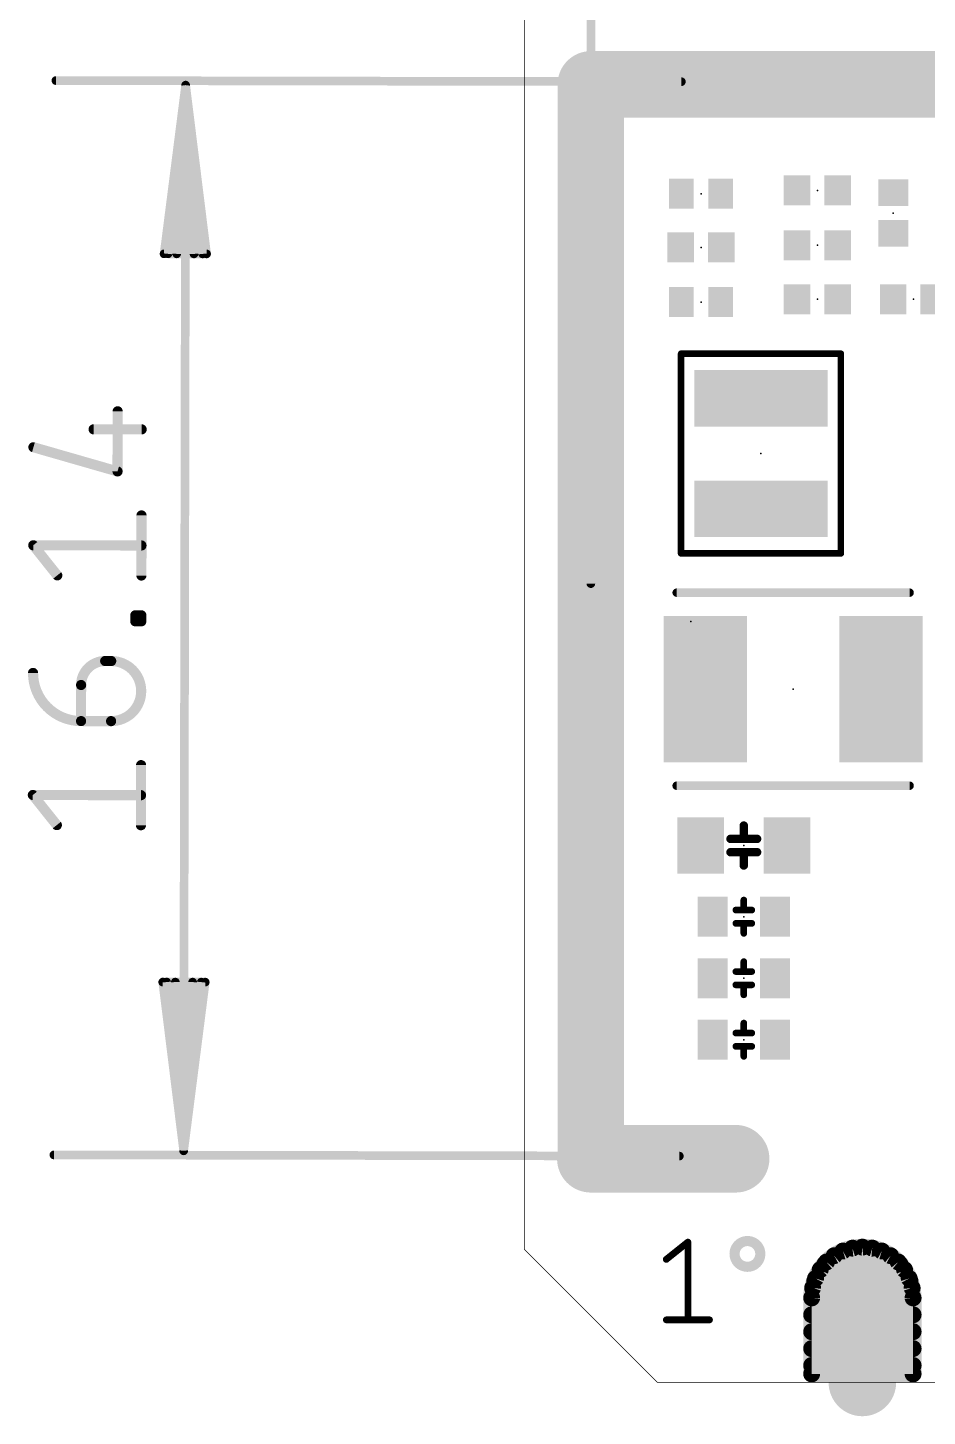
# Model space of a CAD drawing. Extents: x -7.5 to 35, y -0.5 to 35.
# Drawn here: x -7.46 to 6.05, y -0.51 to 20.35 of the extents above; entities that cross this region are included whole.
import ezdxf

# ---------------------------------------------------------------- set-up
doc = ezdxf.new("R2010")
doc.units = 0
for name, color, linetype in [('1', 22, 'CONTINUOUS'), ('17', 110, 'CONTINUOUS'), ('20', 31, 'CONTINUOUS'), ('21', 253, 'CONTINUOUS'), ('23', 53, 'CONTINUOUS'), ('24', 53, 'CONTINUOUS'), ('31', 253, 'CONTINUOUS')]:
    doc.layers.add(name, color=color, linetype=linetype)

# ---------------------------------------------------------------- blocks, each defined once
blk = doc.blocks.new('RECT')
blk.add_solid([(-0.5, -0.5), (0.5, -0.5), (-0.5, 0.5), (0.5, 0.5)])
blk = doc.blocks.new('ROUNDP')
at = {"const_width": 0.5}
blk.add_lwpolyline([(0, -0.25, 1), (0, 0.25, 1), (0, -0.25)], format="xyb", dxfattribs=at)

msp = doc.modelspace()

# ---------------------------------------------------------------- linework, layer by layer
at = {"layer": '1', "const_width": 0.254}
for points in [[(4.7884, 1.974), (4.6567, 1.9036)], [(4.9313, 2.0174), (4.7884, 1.974)], [(5.08, 2.032), (4.9313, 2.0174)], [(5.2287, 2.0174), (5.08, 2.032)], [(5.3716, 1.974), (5.2287, 2.0174)], [(5.5033, 1.9036), (5.3716, 1.974)], [(4.5412, 1.8088), (4.4464, 1.6933)], [(4.5159, 1.778), (5.6441, 1.778)], [(4.6567, 1.9036), (4.5412, 1.8088)], [(5.6188, 1.8088), (5.5033, 1.9036)], [(5.7136, 1.6933), (5.6188, 1.8088)], [(4.376, 1.5616), (4.3326, 1.4187)], [(4.4464, 1.6933), (4.376, 1.5616)], [(5.784, 1.5616), (5.7136, 1.6933)], [(5.8274, 1.4187), (5.784, 1.5616)], [(4.3326, 1.4187), (4.318, 1.27)], [(4.3646, 1.524), (5.7954, 1.524)], [(5.842, 1.27), (5.8274, 1.4187)], [(4.318, 1.27), (4.318, 0.127)], [(4.318, 1.27), (5.842, 1.27)], [(5.842, 0.127), (5.842, 1.27)], [(4.318, 1.016), (5.842, 1.016)], [(4.318, 0.762), (5.842, 0.762)], [(4.318, 0.508), (5.842, 0.508)], [(4.318, 0.254), (5.842, 0.254)], [(4.318, 0.127), (5.842, 0.127)]]:
    msp.add_lwpolyline(points, dxfattribs=at)
at = {"layer": '1', "const_width": 0.127}
for points in [[(4.77, 2.0348, 1), (4.8068, 1.9132)], [(4.8183, 1.918, 1), (4.7585, 2.03)], [(4.9251, 2.0806, 1), (4.9376, 1.9542)], [(4.9498, 1.9566, 1), (4.9129, 2.0781)], [(5.0862, 2.0952, 1), (5.0738, 1.9688)], [(5.0862, 1.9688, 1), (5.0738, 2.0952)], [(5.2471, 2.0781, 1), (5.2102, 1.9566)], [(5.2224, 1.9542, 1), (5.2349, 2.0806)], [(5.4015, 2.03, 1), (5.3417, 1.918)], [(5.3532, 1.9132, 1), (5.39, 2.0348)], [(4.5159, 1.8415, 1), (4.5159, 1.7145)], [(4.5009, 1.8579, 1), (4.5815, 1.7597)], [(4.5903, 1.7685, 1), (4.4921, 1.8491)], [(4.6267, 1.9596, 1), (4.6866, 1.8476)], [(4.6969, 1.8545, 1), (4.6164, 1.9527)], [(5.5436, 1.9527, 1), (5.4631, 1.8545)], [(5.4734, 1.8476, 1), (5.5333, 1.9596)], [(5.6679, 1.8491, 1), (5.5697, 1.7685)], [(5.5785, 1.7597, 1), (5.6591, 1.8579)], [(5.6441, 1.7145, 1), (5.6441, 1.8415)], [(4.4368, 1.5432, 1), (4.3152, 1.58)], [(4.3973, 1.7336, 1), (4.4955, 1.6531)], [(4.5024, 1.6634, 1), (4.3904, 1.7233)], [(5.7696, 1.7233, 1), (5.6576, 1.6634)], [(5.6645, 1.6531, 1), (5.7627, 1.7336)], [(5.8448, 1.58, 1), (5.7232, 1.5432)], [(4.2719, 1.4371, 1), (4.3934, 1.4002)], [(4.3958, 1.4124, 1), (4.2694, 1.4249)], [(4.3646, 1.5875, 1), (4.3646, 1.4605)], [(4.32, 1.5915, 1), (4.432, 1.5317)], [(5.728, 1.5317, 1), (5.84, 1.5915)], [(5.8906, 1.4249, 1), (5.7642, 1.4124)], [(5.7666, 1.4002, 1), (5.8881, 1.4371)], [(5.7954, 1.4605, 1), (5.7954, 1.5875)], [(4.3815, 1.27, 1), (4.2545, 1.27)], [(4.318, 1.3335, 1), (4.318, 1.2065)], [(4.2548, 1.2762, 1), (4.3812, 1.2638)], [(5.9055, 1.27, 1), (5.7785, 1.27)], [(5.7788, 1.2638, 1), (5.9052, 1.2762)], [(5.842, 1.2065, 1), (5.842, 1.3335)], [(4.318, 1.0795, 1), (4.318, 0.9525)], [(5.842, 0.9525, 1), (5.842, 1.0795)], [(4.318, 0.8255, 1), (4.318, 0.6985)], [(5.842, 0.6985, 1), (5.842, 0.8255)], [(4.318, 0.5715, 1), (4.318, 0.4445)], [(5.842, 0.4445, 1), (5.842, 0.5715)], [(4.318, 0.3175, 1), (4.318, 0.1905)], [(4.318, 0.1905, 1), (4.318, 0.0635)], [(5.842, 0.1905, 1), (5.842, 0.3175)], [(5.842, 0.0635, 1), (5.842, 0.1905)], [(4.2545, 0.127, 1), (4.3815, 0.127)], [(5.7785, 0.127, 1), (5.9055, 0.127)]]:
    msp.add_lwpolyline(points, format="xyb", dxfattribs=at)
at = {"layer": '20', "const_width": 0.01}
for points in [[(0, 2), (0, 21.86)], [(0, 2), (2, 0)], [(2, 0), (34, 0)]]:
    msp.add_lwpolyline(points, dxfattribs=at)
at = {"layer": '20', "const_width": 0.005}
for points in [[(0.0018, 2.0018, 1), (-0.0018, 1.9982)], [(-0.0025, 2, 1), (0.0025, 2)], [(2, 0.0025, 1), (2, -0.0025)], [(1.9982, -0.0018, 1), (2.0018, 0.0018)]]:
    msp.add_lwpolyline(points, format="xyb", dxfattribs=at)
at = {"layer": '21'}
for points, const_width in [([(1, 12), (1, 28.45)], 0.13), ([(2.36, 19.54), (-7.0389, 19.5575)], 0.13), ([(-5.089, 19.4888), (-5.413, 16.9544)], 0.13), ([(-5.089, 19.4888), (-5.3537, 16.9543)], 0.13), ([(-5.089, 19.4888), (-5.2237, 16.9541)], 0.13), ([(-5.1188, 3.4788), (-5.089, 19.4888)], 0.13), ([(-4.7745, 16.9533), (-5.089, 19.4888)], 0.13), ([(-4.9637, 16.9536), (-5.089, 19.4888)], 0.13), ([(-4.8337, 16.9534), (-5.089, 19.4888)], 0.13), ([(-5.413, 16.9544), (-4.7745, 16.9533)], 0.13), ([(2.3563, 12.4537), (2.3563, 15.4537)], 0.1), ([(2.3563, 15.4537), (4.7563, 15.4537)], 0.1), ([(4.7563, 15.4537), (4.7563, 12.4537)], 0.1), ([(-6.1123, 13.6855), (-6.1108, 14.5886)], 0.1524), ([(-6.4725, 14.3183), (-5.75, 14.317)], 0.1524), ([(-7.3761, 14.0489), (-6.1123, 13.6855)], 0.1524), ([(-5.7538, 12.1217), (-5.7523, 13.0248)], 0.1524), ([(-7.0182, 12.1239), (-7.3786, 12.5761)], 0.1524), ([(-7.3786, 12.5761), (-5.753, 12.5733)], 0.1524), ([(4.7563, 12.4537), (2.3563, 12.4537)], 0.1), ([(2.2894, 11.864), (5.7894, 11.864)], 0.127), ([(-5.8453, 11.4341), (-5.8452, 11.5244)], 0.1524), ([(-5.755, 11.4339), (-5.8453, 11.4341)], 0.1524), ([(-5.8452, 11.5244), (-5.7549, 11.5242)], 0.1524), ([(-5.7549, 11.5242), (-5.755, 11.4339)], 0.1524), ([(-6.2979, 10.8374), (-6.2076, 10.8373)], 0.1524), ([(-6.6608, 9.9349), (-6.6598, 10.4768)], 0.1524), ([(-6.2092, 9.9342), (-6.6608, 9.9349)], 0.1524), ([(-5.7604, 8.3702), (-5.7588, 9.2734)], 0.1524), ([(2.2894, 8.964), (5.7894, 8.964)], 0.127), ([(-7.0247, 8.3725), (-7.3852, 8.8246)], 0.1524), ([(-7.3852, 8.8246), (-5.7596, 8.8218)], 0.1524), ([(3.2984, 8.1655), (3.2984, 8.3655)], 0.127), ([(3.2984, 8.1655), (3.0984, 8.1655)], 0.127), ([(3.4984, 8.1655), (3.2984, 8.1655)], 0.127), ([(3.2984, 7.9655), (3.0984, 7.9655)], 0.127), ([(3.2984, 7.9655), (3.2984, 7.7655)], 0.127), ([(3.4984, 7.9655), (3.2984, 7.9655)], 0.127), ([(3.4184, 7.0964), (3.1784, 7.0964)], 0.1), ([(3.2984, 7.1064), (3.2984, 7.2464)], 0.1), ([(3.4184, 6.8964), (3.1784, 6.8964)], 0.1), ([(3.2984, 6.8664), (3.2984, 6.7464)], 0.1), ([(3.2984, 6.1823), (3.2984, 6.3223)], 0.1), ([(-5.1188, 3.4788), (-5.4333, 6.0144)], 0.13), ([(-5.4333, 6.0144), (-4.7948, 6.0132)], 0.13), ([(-5.1188, 3.4788), (-5.3741, 6.0143)], 0.13), ([(-5.1188, 3.4788), (-5.2441, 6.0141)], 0.13), ([(-4.9841, 6.0136), (-5.1188, 3.4788)], 0.13), ([(-4.8541, 6.0134), (-5.1188, 3.4788)], 0.13), ([(-4.7948, 6.0132), (-5.1188, 3.4788)], 0.13), ([(3.4184, 6.1723), (3.1784, 6.1723)], 0.1), ([(3.4184, 5.9723), (3.1784, 5.9723)], 0.1), ([(3.2984, 5.9423), (3.2984, 5.8223)], 0.1), ([(3.2984, 5.2582), (3.2984, 5.3982)], 0.1), ([(3.4184, 5.2482), (3.1784, 5.2482)], 0.1), ([(3.4184, 5.0482), (3.1784, 5.0482)], 0.1), ([(3.2984, 5.0182), (3.2984, 4.8982)], 0.1), ([(2.33, 3.4), (-7.0689, 3.4175)], 0.13), ([(2.1336, 1.8486), (2.4582, 2.1082)], 0.1016), ([(2.4582, 2.1082), (2.4582, 0.9398)], 0.1016), ([(2.1336, 0.9398), (2.7827, 0.9398)], 0.1016)]:
    msp.add_lwpolyline(points, dxfattribs=dict(at, const_width=const_width))
for points, const_width in [([(-7.0388, 19.59, 1), (-7.039, 19.525)], 0.065), ([(-5.0567, 19.4921, 1), (-5.1214, 19.4856)], 0.065), ([(-5.0565, 19.4888, 1), (-5.1215, 19.4889)], 0.065), ([(-5.0568, 19.4928, 1), (-5.1213, 19.4848)], 0.065), ([(-5.0566, 19.4871, 1), (-5.1215, 19.4906)], 0.065), ([(-5.0566, 19.4905, 1), (-5.1215, 19.4872)], 0.065), ([(-5.0568, 19.4847, 1), (-5.1213, 19.493)], 0.065), ([(-5.0567, 19.4855, 1), (-5.1213, 19.4922)], 0.065), ([(2.3599, 19.5075, 1), (2.3601, 19.5725)], 0.065), ([(-5.4129, 16.9869, 1), (-5.413, 16.9219)], 0.065), ([(-5.4452, 16.9586, 1), (-5.3807, 16.9503)], 0.065), ([(-5.3861, 16.9577, 1), (-5.3214, 16.951)], 0.065), ([(-5.2562, 16.9558, 1), (-5.1913, 16.9524)], 0.065), ([(-4.9962, 16.952, 1), (-4.9313, 16.9552)], 0.065), ([(-4.8661, 16.9501, 1), (-4.8014, 16.9566)], 0.065), ([(-4.8067, 16.9493, 1), (-4.7422, 16.9573)], 0.065), ([(-4.7745, 16.9208, 1), (-4.7744, 16.9858)], 0.065), ([(2.3813, 15.4537, 1), (2.3313, 15.4537)], 0.05), ([(2.3563, 15.4787, 1), (2.3563, 15.4287)], 0.05), ([(4.7813, 15.4537, 1), (4.7313, 15.4537)], 0.05), ([(4.7563, 15.4287, 1), (4.7563, 15.4787)], 0.05), ([(-6.0727, 14.5885, 1), (-6.1489, 14.5886)], 0.0762), ([(-6.4724, 14.3564, 1), (-6.4725, 14.2802)], 0.0762), ([(-5.7501, 14.2789, 1), (-5.7499, 14.3551)], 0.0762), ([(-7.3655, 14.0855, 1), (-7.3866, 14.0123)], 0.0762), ([(-6.1504, 13.6855, 1), (-6.0742, 13.6854)], 0.0762), ([(-6.1229, 13.6488, 1), (-6.1018, 13.7221)], 0.0762), ([(-5.7142, 13.0248, 1), (-5.7904, 13.0249)], 0.0762), ([(-7.3786, 12.6142, 1), (-7.3787, 12.538)], 0.0762), ([(-7.3488, 12.5999, 1), (-7.4084, 12.5524)], 0.0762), ([(-5.7531, 12.5352, 1), (-5.753, 12.6114)], 0.0762), ([(2.3563, 12.4787, 1), (2.3563, 12.4287)], 0.05), ([(2.3313, 12.4537, 1), (2.3813, 12.4537)], 0.05), ([(4.7313, 12.4537, 1), (4.7813, 12.4537)], 0.05), ([(4.7563, 12.4287, 1), (4.7563, 12.4787)], 0.05), ([(-7.048, 12.1002, 1), (-6.9884, 12.1477)], 0.0762), ([(-5.7919, 12.1218, 1), (-5.7157, 12.1217)], 0.0762), ([(0.9675, 12, 1), (1.0325, 12)], 0.065), ([(2.2894, 11.8958, 1), (2.2894, 11.8323)], 0.0635), ([(5.7894, 11.8323, 1), (5.7894, 11.8958)], 0.0635), ([(-5.8453, 11.4722, 1), (-5.8454, 11.396)], 0.0762), ([(-5.8834, 11.4342, 1), (-5.8072, 11.434)], 0.0762), ([(-5.8071, 11.5243, 1), (-5.8833, 11.5245)], 0.0762), ([(-5.8451, 11.5625, 1), (-5.8453, 11.4863)], 0.0762), ([(-5.7168, 11.5242, 1), (-5.793, 11.5243)], 0.0762), ([(-5.7551, 11.3958, 1), (-5.755, 11.472)], 0.0762), ([(-5.7549, 11.4861, 1), (-5.7548, 11.5623)], 0.0762), ([(-5.7931, 11.434, 1), (-5.7169, 11.4339)], 0.0762), ([(-6.2979, 10.8374, 0.4142), (-6.6598, 10.4768)], 0.1524), ([(-6.2979, 10.8755, 1), (-6.298, 10.7993)], 0.0762), ([(-6.298, 10.7993, 1), (-6.2979, 10.8755)], 0.0762), ([(-6.2092, 9.9342, 1), (-6.2076, 10.8373)], 0.1524), ([(-6.2076, 10.8754, 1), (-6.2077, 10.7992)], 0.0762), ([(-6.2077, 10.7992, 1), (-6.2076, 10.8754)], 0.0762), ([(-7.382, 10.6587, 0.4142), (-6.6608, 9.9349)], 0.1524), ([(-7.3439, 10.6586, 1), (-7.4201, 10.6588)], 0.0762), ([(-6.6217, 10.4767, 1), (-6.6979, 10.4769)], 0.0762), ([(-6.6979, 10.4769, 1), (-6.6217, 10.4767)], 0.0762), ([(-6.6607, 9.973, 1), (-6.6608, 9.8968)], 0.0762), ([(-6.6989, 9.935, 1), (-6.6227, 9.9349)], 0.0762), ([(-6.6608, 9.8968, 1), (-6.6607, 9.973)], 0.0762), ([(-6.2091, 9.9722, 1), (-6.2093, 9.8961)], 0.0762), ([(-6.2093, 9.8961, 1), (-6.2091, 9.9722)], 0.0762), ([(-5.7207, 9.2733, 1), (-5.7969, 9.2734)], 0.0762), ([(2.2894, 8.9958, 1), (2.2894, 8.9322)], 0.0635), ([(5.7894, 8.9322, 1), (5.7894, 8.9958)], 0.0635), ([(-7.3554, 8.8484, 1), (-7.415, 8.8009)], 0.0762), ([(-7.3851, 8.8627, 1), (-7.3853, 8.7865)], 0.0762), ([(-5.7597, 8.7837, 1), (-5.7595, 8.8599)], 0.0762), ([(-7.0545, 8.3487, 1), (-6.9949, 8.3962)], 0.0762), ([(-5.7985, 8.3703, 1), (-5.7223, 8.3702)], 0.0762), ([(3.3301, 8.3655, 1), (3.2666, 8.3655)], 0.0635), ([(3.0984, 8.1973, 1), (3.0984, 8.1338)], 0.0635), ([(3.2984, 8.1973, 1), (3.2984, 8.1338)], 0.0635), ([(3.2666, 8.1655, 1), (3.3301, 8.1655)], 0.0635), ([(3.2984, 8.1338, 1), (3.2984, 8.1973)], 0.0635), ([(3.4984, 8.1338, 1), (3.4984, 8.1973)], 0.0635), ([(3.0984, 7.9973, 1), (3.0984, 7.9338)], 0.0635), ([(3.2984, 7.9973, 1), (3.2984, 7.9338)], 0.0635), ([(3.3301, 7.9655, 1), (3.2666, 7.9655)], 0.0635), ([(3.2984, 7.9338, 1), (3.2984, 7.9973)], 0.0635), ([(3.4984, 7.9338, 1), (3.4984, 7.9973)], 0.0635), ([(3.2666, 7.7655, 1), (3.3301, 7.7655)], 0.0635), ([(3.1784, 7.1214, 1), (3.1784, 7.0714)], 0.05), ([(3.3234, 7.2464, 1), (3.2734, 7.2464)], 0.05), ([(3.2734, 7.1064, 1), (3.3234, 7.1064)], 0.05), ([(3.4184, 7.0714, 1), (3.4184, 7.1214)], 0.05), ([(3.1784, 6.9214, 1), (3.1784, 6.8714)], 0.05), ([(3.3234, 6.8664, 1), (3.2734, 6.8664)], 0.05), ([(3.4184, 6.8714, 1), (3.4184, 6.9214)], 0.05), ([(3.2734, 6.7464, 1), (3.3234, 6.7464)], 0.05), ([(3.3234, 6.3223, 1), (3.2734, 6.3223)], 0.05), ([(-5.4011, 6.0184, 1), (-5.4656, 6.0104)], 0.065), ([(-5.4332, 6.0469, 1), (-5.4334, 5.9819)], 0.065), ([(-5.3417, 6.0176, 1), (-5.4064, 6.0111)], 0.065), ([(-5.2116, 6.0157, 1), (-5.2765, 6.0125)], 0.065), ([(-4.9516, 6.0119, 1), (-5.0165, 6.0153)], 0.065), ([(-4.8217, 6.01, 1), (-4.8864, 6.0167)], 0.065), ([(-4.7626, 6.0091, 1), (-4.8271, 6.0174)], 0.065), ([(-4.7949, 5.9807, 1), (-4.7948, 6.0457)], 0.065), ([(3.1784, 6.1973, 1), (3.1784, 6.1473)], 0.05), ([(3.2734, 6.1823, 1), (3.3234, 6.1823)], 0.05), ([(3.4184, 6.1473, 1), (3.4184, 6.1973)], 0.05), ([(3.1784, 5.9973, 1), (3.1784, 5.9473)], 0.05), ([(3.3234, 5.9423, 1), (3.2734, 5.9423)], 0.05), ([(3.2734, 5.8223, 1), (3.3234, 5.8223)], 0.05), ([(3.4184, 5.9473, 1), (3.4184, 5.9973)], 0.05), ([(3.3234, 5.3982, 1), (3.2734, 5.3982)], 0.05), ([(3.1784, 5.2732, 1), (3.1784, 5.2232)], 0.05), ([(3.2734, 5.2582, 1), (3.3234, 5.2582)], 0.05), ([(3.4184, 5.2232, 1), (3.4184, 5.2732)], 0.05), ([(3.1784, 5.0732, 1), (3.1784, 5.0232)], 0.05), ([(3.3234, 5.0182, 1), (3.2734, 5.0182)], 0.05), ([(3.4184, 5.0232, 1), (3.4184, 5.0732)], 0.05), ([(3.2734, 4.8982, 1), (3.3234, 4.8982)], 0.05), ([(-7.0688, 3.45, 1), (-7.069, 3.385)], 0.065), ([(-5.151, 3.483, 1), (-5.0865, 3.4747)], 0.065), ([(-5.1511, 3.4822, 1), (-5.0865, 3.4755)], 0.065), ([(-5.1513, 3.4789, 1), (-5.0863, 3.4788)], 0.065), ([(-5.1512, 3.4806, 1), (-5.0863, 3.4771)], 0.065), ([(-5.1512, 3.4772, 1), (-5.0863, 3.4805)], 0.065), ([(-5.1511, 3.4756, 1), (-5.0864, 3.4821)], 0.065), ([(-5.151, 3.4748, 1), (-5.0865, 3.4828)], 0.065), ([(2.3299, 3.3675, 1), (2.3301, 3.4325)], 0.065), ([(2.4836, 2.1082, 1), (2.4328, 2.1082)], 0.0508), ([(2.474, 2.0884, 1), (2.4423, 2.128)], 0.0508), ([(3.3528, 1.737, 1), (3.3528, 2.1238, 1), (3.3528, 1.737)], 0.1524), ([(2.1177, 1.8684, 1), (2.1495, 1.8287)], 0.0508), ([(2.1336, 0.9652, 1), (2.1336, 0.9144)], 0.0508), ([(2.4328, 0.9398, 1), (2.4836, 0.9398)], 0.0508), ([(2.7827, 0.9144, 1), (2.7827, 0.9652)], 0.0508)]:
    msp.add_lwpolyline(points, format="xyb", dxfattribs=dict(at, const_width=const_width))
at = {"layer": '23'}
for p in [(2.6566, 17.8562), (4.4033, 17.907), (5.5452, 17.5677), (2.6566, 17.0501), (4.4033, 17.084), (4.4033, 16.2727), (5.8479, 16.2727), (2.6566, 16.2306), (3.5563, 13.9537), (4.0394, 10.414), (3.2984, 8.0655), (3.2984, 6.9964), (3.2984, 6.0723), (3.2984, 5.1482)]:
    msp.add_point(p, dxfattribs=at)
at = {"layer": '24'}
msp.add_point((2.5, 11.43), dxfattribs=at)
at = {"layer": '31'}
for points, const_width in [([(1, 3.36), (1, 19.5)], 1), ([(1, 19.5), (12.6492, 19.5)], 1), ([(1, 3.36), (3.175, 3.36)], 1.016)]:
    msp.add_lwpolyline(points, dxfattribs=dict(at, const_width=const_width))
for points, const_width in [([(1.25, 19.5, 1), (0.75, 19.5)], 0.5), ([(1, 19.75, 1), (1, 19.25)], 0.5), ([(1, 3.614, 1), (1, 3.106)], 0.508), ([(3.175, 3.106, 1), (3.175, 3.614)], 0.508), ([(0.75, 3.36, 1), (1.25, 3.36)], 0.5)]:
    msp.add_lwpolyline(points, format="xyb", dxfattribs=dict(at, const_width=const_width))

# ---------------------------------------------------------------- block references
at = {"layer": '1'}
for p, xscale, yscale, rotation in [((2.3616, 17.8562), 0.37, 0.45, 180), ((2.9516, 17.8562), 0.37, 0.45, 180), ((5.5452, 17.8727), 0.4, 0.45, 90), ((5.5452, 17.2627), 0.4, 0.45, 90), ((2.3516, 17.0501), 0.4, 0.45, 180), ((2.9616, 17.0501), 0.4, 0.45, 180), ((4.0983, 17.084), 0.4, 0.45, 180), ((4.7083, 17.084), 0.4, 0.45, 180), ((4.0983, 16.2727), 0.4, 0.45, 180), ((4.7083, 16.2727), 0.4, 0.45, 180), ((5.5429, 16.2727), 0.4, 0.45, 180), ((6.1529, 16.2727), 0.4, 0.45, 180), ((2.3616, 16.2306), 0.37, 0.45, 180), ((2.9516, 16.2306), 0.37, 0.45, 180), ((2.7194, 10.414), 2.2, 1.25, 90), ((5.3594, 10.414), 2.2, 1.25, 90), ((2.6484, 8.0655), 0.7, 0.85, 180), ((3.9484, 8.0655), 0.7, 0.85, 180), ((2.8284, 6.9964), 0.45, 0.6, 180), ((3.7684, 6.9964), 0.45, 0.6, 180), ((2.8284, 6.0723), 0.45, 0.6, 180), ((3.7684, 6.0723), 0.45, 0.6, 180), ((2.8284, 5.1482), 0.45, 0.6, 180), ((3.7684, 5.1482), 0.45, 0.6, 180)]:
    msp.add_blockref('RECT', p, dxfattribs=dict(at, xscale=xscale, yscale=yscale, rotation=rotation))
for p, xscale, yscale in [((4.0983, 17.907), 0.4, 0.45), ((4.7083, 17.907), 0.4, 0.45), ((3.5563, 14.7837), 2, 0.85), ((3.5563, 13.1237), 2, 0.85)]:
    msp.add_blockref('RECT', p, dxfattribs=dict(at, xscale=xscale, yscale=yscale))
at = {"layer": '17', "rotation": 270}
for p, xscale, yscale in [((5.08, 1.27), 1.778, 1.778), ((5.08, 0), 1.016, 1.016)]:
    msp.add_blockref('ROUNDP', p, dxfattribs=dict(at, xscale=xscale, yscale=yscale))
at = {"layer": '31'}
for p, xscale, yscale, rotation in [((2.3616, 17.8562), 0.37, 0.45, 180), ((2.9516, 17.8562), 0.37, 0.45, 180), ((5.5452, 17.8727), 0.4, 0.45, 90), ((5.5452, 17.2627), 0.4, 0.45, 90), ((2.3516, 17.0501), 0.4, 0.45, 180), ((2.9616, 17.0501), 0.4, 0.45, 180), ((4.0983, 17.084), 0.4, 0.45, 180), ((4.7083, 17.084), 0.4, 0.45, 180), ((4.0983, 16.2727), 0.4, 0.45, 180), ((4.7083, 16.2727), 0.4, 0.45, 180), ((5.5429, 16.2727), 0.4, 0.45, 180), ((6.1529, 16.2727), 0.4, 0.45, 180), ((2.3616, 16.2306), 0.37, 0.45, 180), ((2.9516, 16.2306), 0.37, 0.45, 180), ((2.7194, 10.414), 2.2, 1.25, 90), ((5.3594, 10.414), 2.2, 1.25, 90), ((2.6484, 8.0655), 0.7, 0.85, 180), ((3.9484, 8.0655), 0.7, 0.85, 180), ((2.8284, 6.9964), 0.45, 0.6, 180), ((3.7684, 6.9964), 0.45, 0.6, 180), ((2.8284, 6.0723), 0.45, 0.6, 180), ((3.7684, 6.0723), 0.45, 0.6, 180), ((2.8284, 5.1482), 0.45, 0.6, 180), ((3.7684, 5.1482), 0.45, 0.6, 180)]:
    msp.add_blockref('RECT', p, dxfattribs=dict(at, xscale=xscale, yscale=yscale, rotation=rotation))
for p, xscale, yscale in [((4.0983, 17.907), 0.4, 0.45), ((4.7083, 17.907), 0.4, 0.45), ((3.5563, 14.7837), 2, 0.85), ((3.5563, 13.1237), 2, 0.85)]:
    msp.add_blockref('RECT', p, dxfattribs=dict(at, xscale=xscale, yscale=yscale))

doc.saveas('drawing.dxf')
